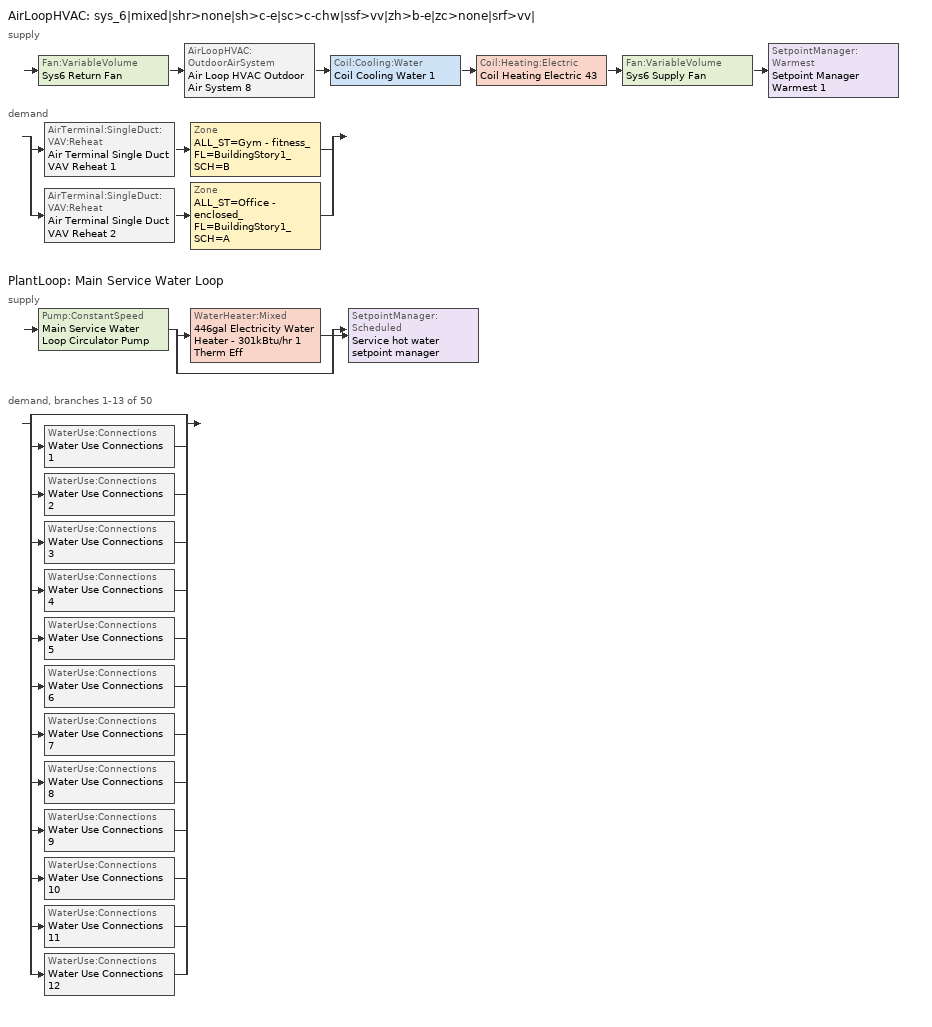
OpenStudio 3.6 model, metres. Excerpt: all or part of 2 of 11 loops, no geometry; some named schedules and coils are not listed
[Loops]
AirLoopHVAC 'sys_6|mixed|shr>none|sh>c-e|sc>c-chw|ssf>vv|zh>b-e|zc>none|srf>vv|'
 supply: Fan:VariableVolume 'Sys6 Return Fan' > AirLoopHVAC:OutdoorAirSystem 'Air Loop HVAC Outdoor Air System 8' > Coil:Cooling:Water 'Coil Cooling Water 1' > Coil:Heating:Electric 'Coil Heating Electric 43' > Fan:VariableVolume 'Sys6 Supply Fan' > SetpointManager:Warmest 'Setpoint Manager Warmest 1'
 demand: split
  | AirTerminal:SingleDuct:VAV:Reheat 'Air Terminal Single Duct VAV Reheat 1' > Zone 'ALL_ST=Gym - fitness_FL=BuildingStory1_SCH=B'
  | AirTerminal:SingleDuct:VAV:Reheat 'Air Terminal Single Duct VAV Reheat 2' > Zone 'ALL_ST=Office - enclosed_FL=BuildingStory1_SCH=A'
PlantLoop 'Main Service Water Loop'
 supply: Pump:ConstantSpeed 'Main Service Water Loop Circulator Pump' > split
  | WaterHeater:Mixed '446gal Electricity Water Heater - 301kBtu/hr 1 Therm Eff'
  | bypass
  join > SetpointManager:Scheduled 'Service hot water setpoint manager'
 demand, branches 1-13 of 50: split
  | bypass
  | WaterUse:Connections 'Water Use Connections 1'
  | WaterUse:Connections 'Water Use Connections 2'
  | WaterUse:Connections 'Water Use Connections 3'
  | WaterUse:Connections 'Water Use Connections 4'
  | WaterUse:Connections 'Water Use Connections 5'
  | WaterUse:Connections 'Water Use Connections 6'
  | WaterUse:Connections 'Water Use Connections 7'
  | WaterUse:Connections 'Water Use Connections 8'
  | WaterUse:Connections 'Water Use Connections 9'
  | WaterUse:Connections 'Water Use Connections 10'
  | WaterUse:Connections 'Water Use Connections 11'
  | WaterUse:Connections 'Water Use Connections 12'
[Sizing:Zone] Zone Cooling Design Supply Air Temperature Input Method=TemperatureDifference; Zone Cooling Design Supply Air Temperature {C}=14; Zone Cooling Design Supply Air Temperature Difference {deltaC}=11; Zone Heating Design Supply Air Temperature Input Method=TemperatureDifference; Zone Heating Design Supply Air Temperature {C}=40; Zone Heating Design Supply Air Temperature Difference {deltaC}=21; Zone Cooling Design Supply Air Humidity Ratio {kg-H2O/kg-air}=0.0085; Zone Heating Design Supply Air Humidity Ratio {kg-H2O/kg-air}=0.008; Zone Heating Sizing Factor=1.3; Zone Cooling Sizing Factor=1.1; Cooling Design Air Flow Method=DesignDay; Heating Design Air Flow Method=DesignDay; Account for Dedicated Outdoor Air System=No; Dedicated Outdoor Air System Control Strategy=NeutralSupplyAir; Dedicated Outdoor Air Low Setpoint Temperature for Design {C}=autosize; Dedicated Outdoor Air High Setpoint Temperature for Design {C}=autosize; Zone Load Sizing Method=Sensible Load Only No Latent Load; Zone Latent Cooling Design Supply Air Humidity Ratio Input Method=HumidityRatioDifference; Zone Cooling Design Supply Air Humidity Ratio Difference {kgWater/kgDryAir}=0.005; Zone Latent Heating Design Supply Air Humidity Ratio Input Method=HumidityRatioDifference; Zone Humidification Design Supply Air Humidity Ratio Difference {kgWater/kgDryAir}=0.005
ALL_ST=Gym - fitness_FL=BuildingStory1_SCH=B; ALL_ST=Office - enclosed_FL=BuildingStory1_SCH=A
[Zone equipment]
ALL_ST=Gym - fitness_FL=BuildingStory1_SCH=B: Air Terminal Single Duct VAV Reheat 1, Zone HVAC Baseboard Convective Electric 66
ALL_ST=Office - enclosed_FL=BuildingStory1_SCH=A: Air Terminal Single Duct VAV Reheat 2, Zone HVAC Baseboard Convective Electric 67
[AirLoopHVAC]
sys_6|mixed|shr>none|sh>c-e|sc>c-chw|ssf>vv|zh>b-e|zc>none|srf>vv|: Availability Schedule=sys_6|mixed|shr>none|sh>c-e|sc>c-chw|ssf>vv|zh>b-e|zc>none|srf>vv| Occ Sch; Design Supply Air Flow Rate {m3/s}=autosize; Design Return Air Flow Fraction of Supply Air Flow=1
[Sizing:System]
sys_6|mixed|shr>none|sh>c-e|sc>c-chw|ssf>vv|zh>b-e|zc>none|srf>vv|: Design Outdoor Air Flow Rate {m3/s}=Autosize; Central Heating Maximum System Air Flow Ratio=0.3; Preheat Design Temperature {C}=7; Preheat Design Humidity Ratio {kg-H2O/kg-Air}=0.008; Precool Design Temperature {C}=12.8; Precool Design Humidity Ratio {kg-H2O/kg-Air}=0.008; Central Cooling Design Supply Air Temperature {C}=13; Central Heating Design Supply Air Temperature {C}=20; 100% Outdoor Air in Cooling=No; 100% Outdoor Air in Heating=No; Central Cooling Design Supply Air Humidity Ratio {kg-H2O/kg-Air}=0.0085; Zone Maximum Outdoor Air Fraction=1; Cooling Supply Air Flow Rate Per Floor Area {m3/s-m2}=0.00996765; Cooling Fraction of Autosized Cooling Supply Air Flow Rate=1; Cooling Supply Air Flow Rate Per Unit Cooling Capacity {m3/s-W}=3.94755e-05; Heating Supply Air Flow Rate Per Floor Area {m3/s-m2}=0.00996765; Heating Fraction of Autosized Heating Supply Air Flow Rate=1; Heating Fraction of Autosized Cooling Supply Air Flow Rate=1; Heating Supply Air Flow Rate Per Unit Heating Capacity {m3/s-W}=3.15882e-05; Cooling Design Capacity Method=CoolingDesignCapacity; Cooling Design Capacity {W}=autosize; Cooling Design Capacity Per Floor Area {W/m2}=234.7; Fraction of Autosized Cooling Design Capacity=1; Heating Design Capacity Method=HeatingDesignCapacity; Heating Design Capacity {W}=autosize; Heating Design Capacity Per Floor Area {W/m2}=157; Fraction of Autosized Heating Design Capacity=1; Central Cooling Capacity Control Method=OnOff; Occupant Diversity=autosize
[Coil:Heating:Electric] Availability Schedule=Always On Discrete
Name | Nominal Capacity {W}
Coil Heating Electric 43
Coil Heating Electric 44 | 1789.06
Coil Heating Electric 45 | 3132.24
[Controller:OutdoorAir]
Controller Outdoor Air 8: Minimum Outdoor Air Flow Rate {m3/s}=autosize; Maximum Outdoor Air Flow Rate {m3/s}=Autosize; Economizer Control Type=NoEconomizer; Economizer Control Action Type=ModulateFlow; Economizer Maximum Limit Dry-Bulb Temperature {C}=28; Economizer Maximum Limit Enthalpy {J/kg}=64000; Economizer Minimum Limit Dry-Bulb Temperature {C}=-100; Lockout Type=NoLockout; Minimum Limit Type=FixedMinimum; Minimum Outdoor Air Schedule=sys_6|mixed|shr>none|sh>c-e|sc>c-chw|ssf>vv|zh>b-e|zc>none|srf>vv| Occ Sch; Controller Mechanical Ventilation=Controller Mechanical Ventilation 8; High Humidity Control=No; Heat Recovery Bypass Control Type=BypassWhenWithinEconomizerLimits
[Controller:MechanicalVentilation]
Controller Mechanical Ventilation 8: Availability Schedule=Always On Discrete; System Outdoor Air Method=ZoneSum
[AirLoopHVAC:OutdoorAirSystem]
Air Loop HVAC Outdoor Air System 8: Controller=Controller Outdoor Air 8
[SetpointManager:Scheduled]
Service hot water setpoint manager: Control Variable=Temperature; Schedule=Service Water Loop Temp - 140F; Setpoint Node or NodeList=Main Service Water Loop Supply Outlet Node
[ZoneHVAC:Baseboard:Convective:Electric] Availability Schedule=Always On Discrete; Nominal Capacity {W}=autosize; Efficiency=1
Zone HVAC Baseboard Convective Electric 66; Zone HVAC Baseboard Convective Electric 67
[PlantLoop]
Main Service Water Loop: Glycol Concentration=0; Maximum Loop Temperature {C}=60; Minimum Loop Temperature {C}=10; Plant Loop Volume {m3}=Autocalculate; Load Distribution Scheme=Optimal
[Sizing:Plant]
Main Service Water Loop: Loop Type=Heating; Design Loop Exit Temperature {C}=60; Loop Design Temperature Difference {deltaC}=5; Sizing Option=NonCoincident; Zone Timesteps in Averaging Window=1; Coincident Sizing Factor Mode=None
[Fan:VariableVolume] Availability Schedule=Always On Discrete; Maximum Flow Rate {m3/s}=Autosize; Fan Power Minimum Flow Rate Input Method=Fraction; Fan Power Minimum Flow Fraction=0.68; Fan Power Minimum Air Flow Rate {m3/s}=0; Motor In Airstream Fraction=1; Fan Power Coefficient 1=-2.4176; Fan Power Coefficient 2=9.5874; Fan Power Coefficient 3=-11.559; Fan Power Coefficient 4=5.4009; Fan Power Coefficient 5=0
Name | Fan Total Efficiency | Pressure Rise {Pa} | Motor Efficiency
Sys6 Supply Fan | 0.549965 | 1000 | 0.8461
Sys6 Return Fan | 0.299975 | 250 | 0.4615
[SetpointManager:Warmest]
Setpoint Manager Warmest 1: Control Variable=Temperature; Minimum Setpoint Temperature {C}=13; Maximum Setpoint Temperature {C}=43; Strategy=MaximumTemperature; Setpoint Node or NodeList=sys_6|mixed|shr>none|sh>c-e|sc>c-chw|ssf>vv|zh>b-e|zc>none|srf>vv| Supply Outlet Node
[AirTerminal:SingleDuct:VAV:Reheat] Availability Schedule=Always On Discrete; Maximum Air Flow Rate {m3/s}=AutoSize; Zone Minimum Air Flow Input Method=Constant; Constant Minimum Air Flow Fraction=0.3; Maximum Hot Water or Steam Flow Rate {m3/s}=AutoSize; Minimum Hot Water or Steam Flow Rate {m3/s}=0; Convergence Tolerance=0.001; Damper Heating Action=Normal; Maximum Flow per Zone Floor Area During Reheat {m3/s-m2}=AutoSize; Maximum Flow Fraction During Reheat=0.5; Maximum Reheat Air Temperature {C}=43; Control For Outdoor Air=No
Name | Fixed Minimum Air Flow Rate {m3/s} | Reheat Coil
Air Terminal Single Duct VAV Reheat 1 | 0.0652179 | Coil Heating Electric 44
Air Terminal Single Duct VAV Reheat 2 | 0.260872 | Coil Heating Electric 45
[Pump:ConstantSpeed]
Main Service Water Loop Circulator Pump: Rated Flow Rate {m3/s}=autosize; Rated Pump Head {Pa}=239928; Rated Power Consumption {W}=autosize; Motor Efficiency=0.855; Fraction of Motor Inefficiencies to Fluid Stream=0; Pump Control Type=Intermittent; Design Power Sizing Method=PowerPerFlowPerPressure; Design Electric Power per Unit Flow Rate {W/(m3/s)}=348701.1; Design Shaft Power per Unit Flow Rate per Unit Head {W-s/m3-Pa}=1.28205
[WaterHeater:Mixed]
446gal Electricity Water Heater - 301kBtu/hr 1 Therm Eff: Tank Volume {m3}=1.68934; Setpoint Temperature Schedule=Service Water Loop Temp - 140F; Deadband Temperature Difference {deltaC}=2; Maximum Temperature Limit {C}=60; Heater Control Type=Cycle; Heater Maximum Capacity {W}=88267.9; Heater Fuel Type=Electricity; Heater Thermal Efficiency=1; Off Cycle Parasitic Fuel Consumption Rate {W}=137.414; Off Cycle Parasitic Fuel Type=Electricity; Off Cycle Parasitic Heat Fraction to Tank=0.8; On Cycle Parasitic Fuel Consumption Rate {W}=137.414; On Cycle Parasitic Fuel Type=Electricity; On Cycle Parasitic Heat Fraction to Tank=0; Ambient Temperature Indicator=Schedule; Ambient Temperature Schedule=Water Heater Ambient Temp Schedule - 70.0f; Off Cycle Loss Coefficient to Ambient Temperature {W/K}=5.7228; On Cycle Loss Coefficient to Ambient Temperature {W/K}=5.7228; Use Side Effectiveness=1; Source Side Effectiveness=1; Use Side Design Flow Rate {m3/s}=autosize; Source Side Design Flow Rate {m3/s}=autosize; Indirect Water Heating Recovery Time {hr}=1.5; Source Side Flow Control Mode=IndirectHeatPrimarySetpoint
[WaterHeater:Sizing]
446gal Electricity Water Heater - 301kBtu/hr 1 Therm Eff: Design Mode=PeakDraw; Time Storage Can Meet Peak Draw {hr}=0.538503; Time for Tank Recovery {hr}=0; Nominal Tank Volume for Autosizing Plant Connections {m3}=1
[WaterUse:Connections] Drain Water Heat Exchanger Type=None; Drain Water Heat Exchanger Destination=Plant
Name | Water Use Equipment Name 1
Water Use Connections 1 | Employeeloungeflr1 Service Water Use 0.02gal/min
Water Use Connections 2 | Exercisecenterflr1 Service Water Use 0.05gal/min
Water Use Connections 3 | Frontloungeflr1 Service Water Use 0.04gal/min
Water Use Connections 4 | Frontofficeflr1 Service Water Use 0.05gal/min
Water Use Connections 5 | Frontstorageflr1 Service Water Use 0.0gal/min
Water Use Connections 6 | Frontstorageflr2 Service Water Use 0.0gal/min
Water Use Connections 7 | Frontstorageflr3 Service Water Use 0.0gal/min
Water Use Connections 8 | Frontstorageflr4 Service Water Use 0.0gal/min
Water Use Connections 9 | Guestroom101 Service Water Use 0.07gal/min
Water Use Connections 10 | Guestroom102 Service Water Use 0.07gal/min
Water Use Connections 11 | Guestroom103 Service Water Use 0.07gal/min
Water Use Connections 12 | Guestroom104 Service Water Use 0.07gal/min
[WaterUse:Equipment:Definition]
Name | Peak Flow Rate {m3/s} | Target Temperature Schedule | Sensible Fraction Schedule | Latent Fraction Schedule
Employeeloungeflr1 Service Water Use Def 0.02gal/min | 1.05306e-06 | Schedule Ruleset 5 | Schedule Ruleset 3 | Schedule Ruleset 4
Exercisecenterflr1 Service Water Use Def 0.05gal/min | 3.15404e-06 | Schedule Ruleset 8 | Schedule Ruleset 6 | Schedule Ruleset 7
Frontloungeflr1 Service Water Use Def 0.04gal/min | 2.61999e-06 | Schedule Ruleset 11 | Schedule Ruleset 9 | Schedule Ruleset 10
Frontofficeflr1 Service Water Use Def 0.05gal/min | 3.15743e-06 | Schedule Ruleset 14 | Schedule Ruleset 12 | Schedule Ruleset 13
Frontstorageflr1 Service Water Use Def 0.0gal/min | 2.02531e-07 | Schedule Ruleset 17 | Schedule Ruleset 15 | Schedule Ruleset 16
Frontstorageflr2 Service Water Use Def 0.0gal/min | 2.02531e-07 | Schedule Ruleset 20 | Schedule Ruleset 18 | Schedule Ruleset 19
Frontstorageflr3 Service Water Use Def 0.0gal/min | 2.02531e-07 | Schedule Ruleset 23 | Schedule Ruleset 21 | Schedule Ruleset 22
Frontstorageflr4 Service Water Use Def 0.0gal/min | 2.02531e-07 | Schedule Ruleset 26 | Schedule Ruleset 24 | Schedule Ruleset 25
Guestroom101 Service Water Use Def 0.07gal/min | 4.2109e-06 | Schedule Ruleset 29 | Schedule Ruleset 27 | Schedule Ruleset 28
Guestroom102 Service Water Use Def 0.07gal/min | 4.2109e-06 | Schedule Ruleset 32 | Schedule Ruleset 30 | Schedule Ruleset 31
Guestroom103 Service Water Use Def 0.07gal/min | 4.2109e-06 | Schedule Ruleset 35 | Schedule Ruleset 33 | Schedule Ruleset 34
Guestroom104 Service Water Use Def 0.07gal/min | 4.2106e-06 | Schedule Ruleset 38 | Schedule Ruleset 36 | Schedule Ruleset 37
[WaterUse:Equipment]
Name | Water Use Equipment Definition | Space | Flow Rate Fraction Schedule
Employeeloungeflr1 Service Water Use 0.02gal/min | Employeeloungeflr1 Service Water Use Def 0.02gal/min | EmployeeLoungeFlr1 | NECB-B-Service Water Heating
Exercisecenterflr1 Service Water Use 0.05gal/min | Exercisecenterflr1 Service Water Use Def 0.05gal/min | ExerciseCenterFlr1 | NECB-B-Service Water Heating
Frontloungeflr1 Service Water Use 0.04gal/min | Frontloungeflr1 Service Water Use Def 0.04gal/min | FrontLoungeFlr1 | NECB-H-Service Water Heating
Frontofficeflr1 Service Water Use 0.05gal/min | Frontofficeflr1 Service Water Use Def 0.05gal/min | FrontOfficeFlr1 | NECB-A-Service Water Heating
Frontstorageflr1 Service Water Use 0.0gal/min | Frontstorageflr1 Service Water Use Def 0.0gal/min | FrontStorageFlr1 | NECB-E-Service Water Heating
Frontstorageflr2 Service Water Use 0.0gal/min | Frontstorageflr2 Service Water Use Def 0.0gal/min | FrontStorageFlr2 | NECB-E-Service Water Heating
Frontstorageflr3 Service Water Use 0.0gal/min | Frontstorageflr3 Service Water Use Def 0.0gal/min | FrontStorageFlr3 | NECB-E-Service Water Heating
Frontstorageflr4 Service Water Use 0.0gal/min | Frontstorageflr4 Service Water Use Def 0.0gal/min | FrontStorageFlr4 | NECB-E-Service Water Heating
Guestroom101 Service Water Use 0.07gal/min | Guestroom101 Service Water Use Def 0.07gal/min | GuestRoom101 | NECB-F-Service Water Heating
Guestroom102 Service Water Use 0.07gal/min | Guestroom102 Service Water Use Def 0.07gal/min | GuestRoom102 | NECB-F-Service Water Heating
Guestroom103 Service Water Use 0.07gal/min | Guestroom103 Service Water Use Def 0.07gal/min | GuestRoom103 | NECB-F-Service Water Heating
Guestroom104 Service Water Use 0.07gal/min | Guestroom104 Service Water Use Def 0.07gal/min | GuestRoom104 | NECB-F-Service Water Heating
[Schedule:Ruleset]
Service Water Loop Temp - 140F: Default Day Schedule=Service Water Loop Temp - 140F Default
Water Heater Ambient Temp Schedule - 70.0f: Default Day Schedule=Water Heater Ambient Temp Schedule - 70.0f Default
Schedule Ruleset 3: Default Day Schedule=Schedule Day 8
Schedule Ruleset 4: Default Day Schedule=Schedule Day 9
Schedule Ruleset 5: Default Day Schedule=Schedule Day 10
NECB-B-Service Water Heating: Default Day Schedule=NECB-B-Service Water Heating Default
Schedule Ruleset 6: Default Day Schedule=Schedule Day 11
Schedule Ruleset 7: Default Day Schedule=Schedule Day 12
Schedule Ruleset 8: Default Day Schedule=Schedule Day 13
Schedule Ruleset 9: Default Day Schedule=Schedule Day 14
Schedule Ruleset 10: Default Day Schedule=Schedule Day 15
Schedule Ruleset 11: Default Day Schedule=Schedule Day 16
NECB-H-Service Water Heating: Default Day Schedule=NECB-H-Service Water Heating Default
Schedule Ruleset 12: Default Day Schedule=Schedule Day 17
Schedule Ruleset 13: Default Day Schedule=Schedule Day 18
Schedule Ruleset 14: Default Day Schedule=Schedule Day 19
NECB-A-Service Water Heating: Default Day Schedule=NECB-A-Service Water Heating Default
Schedule Ruleset 15: Default Day Schedule=Schedule Day 20
Schedule Ruleset 16: Default Day Schedule=Schedule Day 21
Schedule Ruleset 17: Default Day Schedule=Schedule Day 22
NECB-E-Service Water Heating: Default Day Schedule=NECB-E-Service Water Heating Default
Schedule Ruleset 18: Default Day Schedule=Schedule Day 23
Schedule Ruleset 19: Default Day Schedule=Schedule Day 24
Schedule Ruleset 20: Default Day Schedule=Schedule Day 25
Schedule Ruleset 21: Default Day Schedule=Schedule Day 26
Schedule Ruleset 22: Default Day Schedule=Schedule Day 27
Schedule Ruleset 23: Default Day Schedule=Schedule Day 28
Schedule Ruleset 24: Default Day Schedule=Schedule Day 29
Schedule Ruleset 25: Default Day Schedule=Schedule Day 30
Schedule Ruleset 26: Default Day Schedule=Schedule Day 31
Schedule Ruleset 27: Default Day Schedule=Schedule Day 32
Schedule Ruleset 28: Default Day Schedule=Schedule Day 33
Schedule Ruleset 29: Default Day Schedule=Schedule Day 34
NECB-F-Service Water Heating: Default Day Schedule=NECB-F-Service Water Heating Default
Schedule Ruleset 30: Default Day Schedule=Schedule Day 35
Schedule Ruleset 31: Default Day Schedule=Schedule Day 36
Schedule Ruleset 32: Default Day Schedule=Schedule Day 37
Schedule Ruleset 33: Default Day Schedule=Schedule Day 38
Schedule Ruleset 34: Default Day Schedule=Schedule Day 39
Schedule Ruleset 35: Default Day Schedule=Schedule Day 40
Schedule Ruleset 36: Default Day Schedule=Schedule Day 41
Schedule Ruleset 37: Default Day Schedule=Schedule Day 42
Schedule Ruleset 38: Default Day Schedule=Schedule Day 43
sys_6|mixed|shr>none|sh>c-e|sc>c-chw|ssf>vv|zh>b-e|zc>none|srf>vv| Occ Sch: Default Day Schedule=sys_6|mixed|shr>none|sh>c-e|sc>c-chw|ssf>vv|zh>b-e|zc>none|srf>vv| Occ Sch Default; Summer Design Day Schedule=sys_6|mixed|shr>none|sh>c-e|sc>c-chw|ssf>vv|zh>b-e|zc>none|srf>vv| Occ Sch Summer Design Day; Winter Design Day Schedule=sys_6|mixed|shr>none|sh>c-e|sc>c-chw|ssf>vv|zh>b-e|zc>none|srf>vv| Occ Sch Winter Design Day
[Schedule:Day]
Service Water Loop Temp - 140F Default; Schedule Day 10; Schedule Day 13; Schedule Day 16; Schedule Day 19; Schedule Day 22: 24, 0, 60
Water Heater Ambient Temp Schedule - 70.0f Default: 24, 0, 21.1111
Schedule Day 8; Schedule Day 11; Schedule Day 14; Schedule Day 17; Schedule Day 20: 24, 0, 0.2
Schedule Day 9; Schedule Day 12; Schedule Day 15; Schedule Day 18; NECB-A-Service Water Heating Sat Day; NECB-A-Service Water Heating Sun|Hol Day; Schedule Day 21: 24, 0, 0.05
NECB-B-Service Water Heating Default; NECB-B-Service Water Heating Default|Wkdy Day: 1, 0, 0.6, 2, 0, 0.5, 9, 0, 0.05, 11, 0, 0.7, 12, 0, 0.4, 13, 0, 0.5, 15, 0, 0.6, 16, 0, 0.4, 18, 0, 0.3, 19, 0, 0.4, 20, 0, 0.5, 22, 0, 0.8, 24, 0, 0.9
NECB-B-Service Water Heating Sat Day: 1, 0, 0.7, 2, 0, 0.6, 9, 0, 0.05, 11, 0, 0.7, 12, 0, 0.4, 13, 0, 0.5, 15, 0, 0.6, 16, 0, 0.4, 18, 0, 0.3, 19, 0, 0.4, 20, 0, 0.5, 22, 0, 0.8, 24, 0, 0.9
NECB-B-Service Water Heating Sun|Hol Day: 1, 0, 0.5, 2, 0, 0.6, 9, 0, 0.05, 11, 0, 0.7, 12, 0, 0.4, 13, 0, 0.5, 15, 0, 0.6, 16, 0, 0.4, 18, 0, 0.3, 19, 0, 0.4, 20, 0, 0.5, 22, 0, 0.8, 24, 0, 0.5
NECB-H-Service Water Heating Default; NECB-H-Service Water Heating Default|Wkdy Day; NECB-H-Service Water Heating Sat Day; NECB-H-Service Water Heating Sun|Hol Day: 24, 0, 0.9
NECB-A-Service Water Heating Default; NECB-A-Service Water Heating Default|Wkdy Day: 7, 0, 0.05, 8, 0, 0.1, 10, 0, 0.5, 16, 0, 0.9, 17, 0, 0.7, 18, 0, 0.5, 19, 0, 0.3, 22, 0, 0.2, 24, 0, 0.05
NECB-E-Service Water Heating Default: 8, 0, 0.05, 9, 0, 0.1, 10, 0, 0.4, 12, 0, 0.5, 13, 0, 0.7, 14, 0, 0.9, 15, 0, 0.8, 16, 0, 0.7, 17, 0, 0.8, 18, 0, 0.3, 24, 0, 0.05
NECB-F-Service Water Heating Default: 1, 0, 0.5, 2, 0, 0.3, 3, 0, 0.2, 5, 0, 0.1, 6, 0, 0.2, 7, 0, 0.4, 8, 0, 0.6, 9, 0, 0.9, 10, 0, 0.7, 12, 0, 0.5, 13, 0, 0.4, 14, 0, 0.5, 15, 0, 0.4, 19, 0, 0.3, 20, 0, 0.5, 24, 0, 0.7
sys_6|mixed|shr>none|sh>c-e|sc>c-chw|ssf>vv|zh>b-e|zc>none|srf>vv| Occ Sch Default: 1, 0, 1, 8, 0, 0, 24, 0, 1
sys_6|mixed|shr>none|sh>c-e|sc>c-chw|ssf>vv|zh>b-e|zc>none|srf>vv| Occ Sch Winter Design Day; sys_6|mixed|shr>none|sh>c-e|sc>c-chw|ssf>vv|zh>b-e|zc>none|srf>vv| Occ Sch Summer Design Day: 24, 0, 1
sys_6|mixed|shr>none|sh>c-e|sc>c-chw|ssf>vv|zh>b-e|zc>none|srf>vv| Occ Sch Saturday: 2, 0, 1, 11, 0, 0, 15, 0, 1, 17, 0, 0, 24, 0, 1
sys_6|mixed|shr>none|sh>c-e|sc>c-chw|ssf>vv|zh>b-e|zc>none|srf>vv| Occ Sch Sunday: 1, 0, 0, 2, 0, 1, 11, 0, 0, 15, 0, 1, 18, 0, 0, 23, 0, 1, 24, 0, 0
[Schedule:Rule] Date Specification Type=DateRange; Start Month=1; Start Day=1; End Month=12; End Day=31
Name | Schedule Ruleset | Rule Order | Day Schedule | Apply Monday | Apply Tuesday | Apply Wednesday | Apply Thursday | Apply Friday | Apply Saturday | Apply Sunday
Schedule Rule 92 | NECB-B-Service Water Heating | 2 | NECB-B-Service Water Heating Default|Wkdy Day | Yes | Yes | Yes | Yes | Yes
Schedule Rule 93 | NECB-B-Service Water Heating | 1 | NECB-B-Service Water Heating Sat Day |  |  |  |  |  | Yes
Schedule Rule 94 | NECB-B-Service Water Heating | 0 | NECB-B-Service Water Heating Sun|Hol Day |  |  |  |  |  |  | Yes
Schedule Rule 95 | NECB-H-Service Water Heating | 2 | NECB-H-Service Water Heating Default|Wkdy Day | Yes | Yes | Yes | Yes | Yes
Schedule Rule 96 | NECB-H-Service Water Heating | 1 | NECB-H-Service Water Heating Sat Day |  |  |  |  |  | Yes
Schedule Rule 97 | NECB-H-Service Water Heating | 0 | NECB-H-Service Water Heating Sun|Hol Day |  |  |  |  |  |  | Yes
Schedule Rule 98 | NECB-A-Service Water Heating | 2 | NECB-A-Service Water Heating Default|Wkdy Day | Yes | Yes | Yes | Yes | Yes
Schedule Rule 99 | NECB-A-Service Water Heating | 1 | NECB-A-Service Water Heating Sat Day |  |  |  |  |  | Yes
Schedule Rule 100 | NECB-A-Service Water Heating | 0 | NECB-A-Service Water Heating Sun|Hol Day |  |  |  |  |  |  | Yes
Schedule Rule 101 | NECB-E-Service Water Heating | 2 | NECB-E-Service Water Heating Default|Wkdy Day | Yes | Yes | Yes | Yes | Yes
Schedule Rule 102 | NECB-E-Service Water Heating | 1 | NECB-E-Service Water Heating Sat Day |  |  |  |  |  | Yes
Schedule Rule 103 | NECB-E-Service Water Heating | 0 | NECB-E-Service Water Heating Sun|Hol Day |  |  |  |  |  |  | Yes
Schedule Rule 104 | NECB-F-Service Water Heating | 2 | NECB-F-Service Water Heating Default|Wkdy Day | Yes | Yes | Yes | Yes | Yes
Schedule Rule 105 | NECB-F-Service Water Heating | 1 | NECB-F-Service Water Heating Sat Day |  |  |  |  |  | Yes
Schedule Rule 106 | NECB-F-Service Water Heating | 0 | NECB-F-Service Water Heating Sun|Hol Day |  |  |  |  |  |  | Yes
sys_6|mixed|shr>none|sh>c-e|sc>c-chw|ssf>vv|zh>b-e|zc>none|srf>vv| Occ Sch Saturday Rule | sys_6|mixed|shr>none|sh>c-e|sc>c-chw|ssf>vv|zh>b-e|zc>none|srf>vv| Occ Sch | 1 | sys_6|mixed|shr>none|sh>c-e|sc>c-chw|ssf>vv|zh>b-e|zc>none|srf>vv| Occ Sch Saturday |  |  |  |  |  | Yes
sys_6|mixed|shr>none|sh>c-e|sc>c-chw|ssf>vv|zh>b-e|zc>none|srf>vv| Occ Sch Sunday Rule | sys_6|mixed|shr>none|sh>c-e|sc>c-chw|ssf>vv|zh>b-e|zc>none|srf>vv| Occ Sch | 0 | sys_6|mixed|shr>none|sh>c-e|sc>c-chw|ssf>vv|zh>b-e|zc>none|srf>vv| Occ Sch Sunday |  |  |  |  |  |  | Yes
[Schedule:Constant]
Always On Discrete: Value=1
